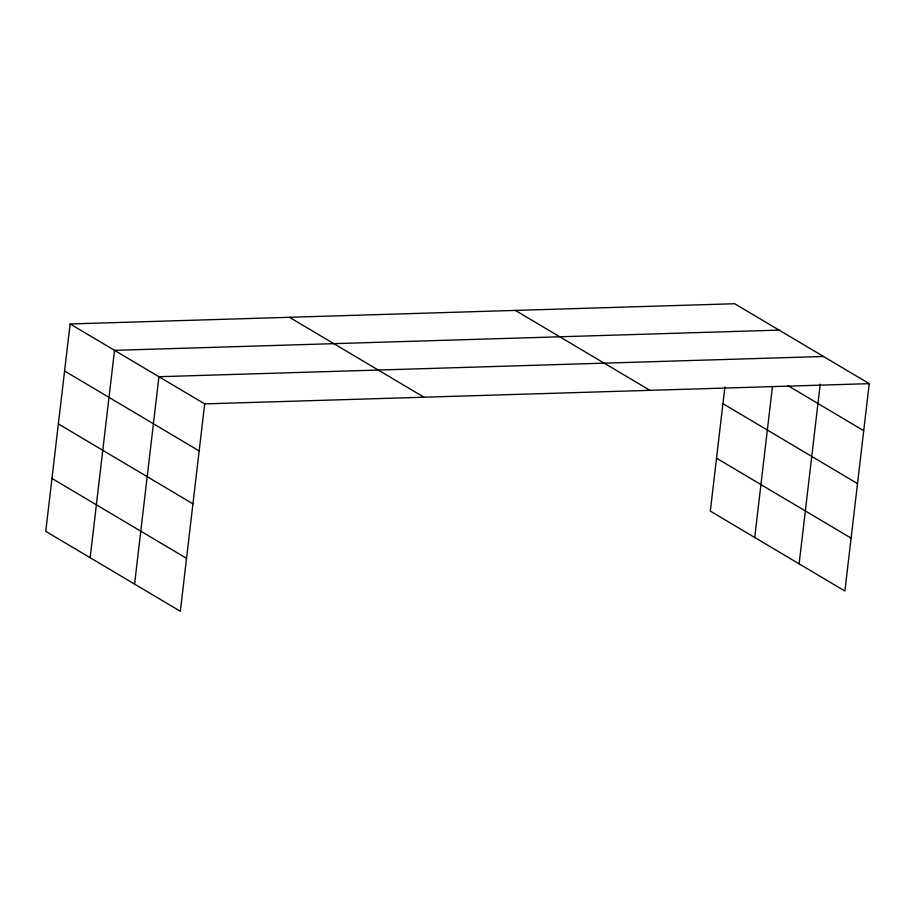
<?xml version="1.0" encoding="UTF-8"?>
<svg xmlns="http://www.w3.org/2000/svg" width="915" height="915" viewBox="0 0 915 915"><rect width="100%" height="100%" fill="white"/><g stroke="black" fill="none" stroke-linecap="round" stroke-linejoin="round"><path stroke-width="1.37" d="M70.112 323.967L45.75 531.341L180.324 611.266L204.686 403.892L70.112 323.967L734.676 303.734L869.25 383.66L844.888 591.033L710.314 511.108L724.897 386.965M90.162 557.715L114.524 350.342L779.077 330.109M134.574 584.09L158.936 376.717L823.489 356.484M754.726 537.482L772.409 386.885M799.127 563.857L820.24 384.151M204.686 403.892L869.25 383.66M787.964 385.695L863.726 430.691M722.93 403.675L857.504 483.6M515.362 310.414L649.947 390.339M716.525 458.198L851.11 538.123M289.414 317.288L424 397.213M64.588 370.998L199.161 450.935M58.366 423.92L192.951 503.845M51.961 478.431L186.546 558.356"/></g></svg>
